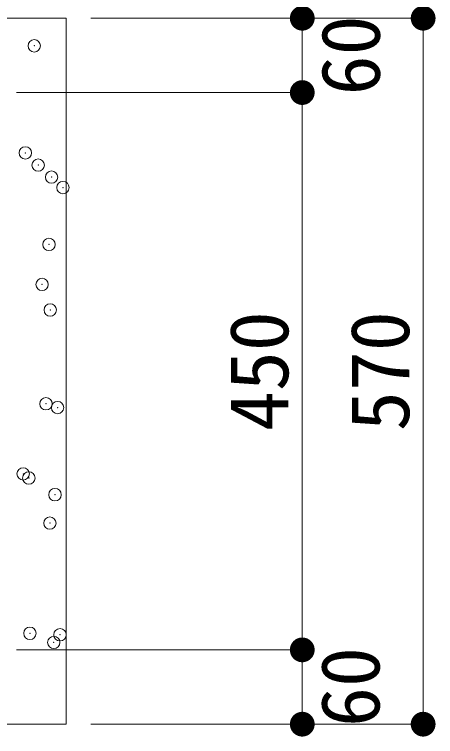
# Model space of a CAD drawing. Units: millimetres at full size, sheet at 1:20. Extents: x -6811 to -1335, y 4070 to 7803.
# Drawn here: x -3587 to -3247, y 6592 to 7175 of the extents above; entities that cross this region are included whole.
import ezdxf
from ezdxf.enums import TextEntityAlignment as Align

# ---------------------------------------------------------------- set-up
doc = ezdxf.new("R2010")
doc.units = ezdxf.units.MM
doc.header["$LTSCALE"] = 20
doc.header["$PDMODE"] = 32
doc.header["$PDSIZE"] = 10
doc.layers.add('寸法', color=1, linetype='Continuous', lineweight=13)
doc.layers.add('本体', color=7, linetype='Continuous', lineweight=13)
doc.styles.add('ＭＳ ゴシック', font='')
doc.styles.get('ＭＳ ゴシック').set_extended_font_data('MS Gothic')

# ---------------------------------------------------------------- blocks, each defined once
blk = doc.blocks.new('filled_dot')
at = {"color": 0, "linetype": 'Continuous', "lineweight": -2, "const_width": 1.25}
blk.add_lwpolyline([(-0.625, 0, 1), (0.625, 0, 1)], format="xyb", close=True, dxfattribs=at)

msp = doc.modelspace()

# ---------------------------------------------------------------- linework, layer by layer
at = {"layer": '寸法'}
for p, q in [((-3525, 7171.59), (-3257.06, 7171.59)), ((-3525, 7171.59), (-3354.56, 7171.59)), ((-3354.56, 7171.59), (-3354.56, 7111.59)), ((-3257.06, 6601.59), (-3257.06, 7171.59)), ((-3585, 7111.59), (-3354.56, 7111.59)), ((-3585, 7111.59), (-3354.56, 7111.59)), ((-3354.56, 7111.59), (-3354.56, 6661.59)), ((-3585, 6661.59), (-3354.56, 6661.59)), ((-3585, 6661.59), (-3354.56, 6661.59)), ((-3354.56, 6661.59), (-3354.56, 6601.59)), ((-3525, 6601.59), (-3257.06, 6601.59)), ((-3525, 6601.59), (-3354.56, 6601.59))]:
    msp.add_line(p, q, dxfattribs=at)
at = {"layer": '本体'}
msp.add_lwpolyline([(-4115, 6711.59), (-4115, 6601.59), (-3545, 6601.59), (-3545, 7171.59), (-4115, 7171.59)], dxfattribs=at)
for p in [(-3570.74, 7149.32), (-3577.94, 7062.85), (-3567.59, 7052.98), (-3556.81, 7043.29), (-3547.6, 7034.84), (-3558.88, 6988.95), (-3564.44, 6956.64), (-3557.86, 6936.03), (-3561.29, 6860.3), (-3551.92, 6857.19), (-3579.68, 6803.7), (-3575.1, 6800.33), (-3554.02, 6786.89), (-3558.14, 6763.96), (-3574.23, 6674.96), (-3549.98, 6673.8), (-3554.99, 6667.62)]:
    msp.add_point(p, dxfattribs=at)

# ---------------------------------------------------------------- block references
at = {"layer": '寸法', "xscale": 8, "yscale": 8}
for p, rotation in [((-3354.56, 7171.59), 270), ((-3257.06, 7171.59), 270), ((-3354.56, 7111.59), 90), ((-3354.56, 7111.59), 270), ((-3354.56, 6661.59), 90), ((-3354.56, 6661.59), 270), ((-3354.56, 6601.59), 90), ((-3257.06, 6601.59), 90)]:
    msp.add_blockref('filled_dot', p, dxfattribs=dict(at, rotation=rotation))

# ---------------------------------------------------------------- texts
at = {"layer": '寸法', "style": 'ＭＳ ゴシック'}
for s, p in [('60', (-3315.76, 7141.59)), ('450', (-3389.56, 6886.59)), ('570', (-3292.06, 6886.59)), ('60', (-3315.99, 6631.59))]:
    msp.add_text(s, height=47.47, rotation=90, dxfattribs=at).set_placement(p, align=Align.MIDDLE_CENTER)

doc.saveas('drawing.dxf')
